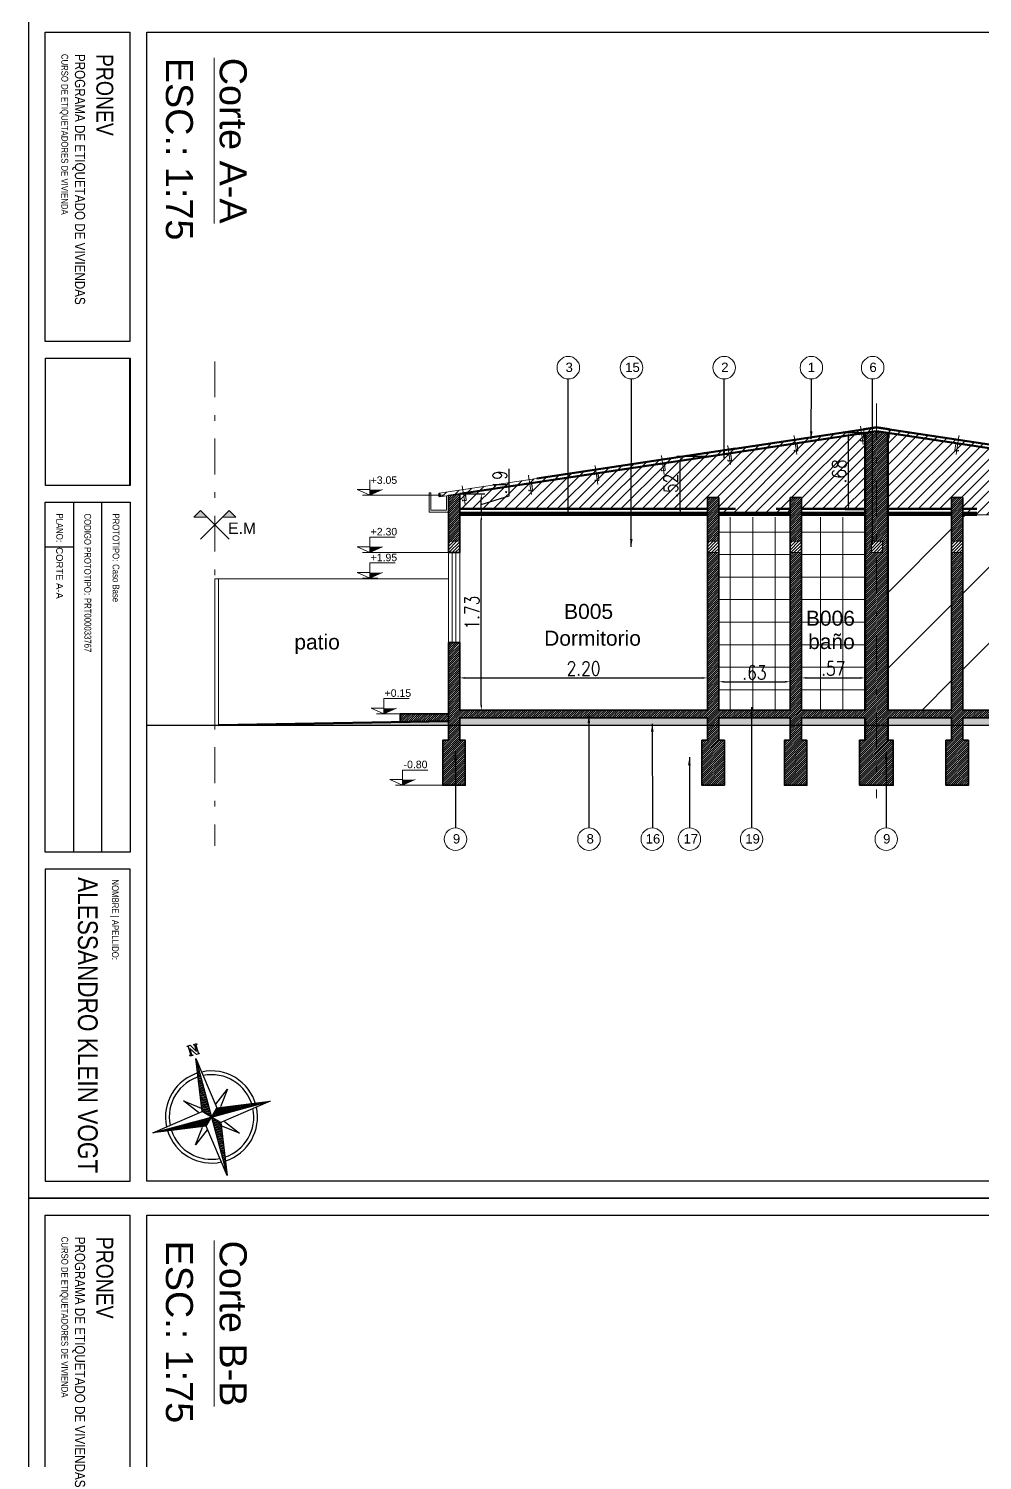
# Model space of a CAD drawing. Header units: millimetres. Extents: x 2761 to 3221, y 1635 to 1962.
# Drawn here: x 3132.33 to 3149.27, y 1671.99 to 1697.41 of the extents above; entities that cross this region are included whole.
import ezdxf

# ---------------------------------------------------------------- set-up
doc = ezdxf.new("R2010")
doc.units = ezdxf.units.MM
doc.linetypes.add('DASHDOT', pattern=[25.4, 12.7, -6.35, 0, -6.35])
doc.layers.get('Defpoints').update_dxf_attribs({"lineweight": 5})
for name, color, linetype, lineweight in [('Aberturas', 239, 'Continuous', 18), ('Cotas', 8, 'Continuous', 15), ('Detalles', 3, 'Continuous', 15), ('Ejes', 3, 'DASHDOT', 13), ('Muros', 6, 'Continuous', 50), ('Rayado', 7, 'Continuous', 15), ('Textos', 3, 'Continuous', 9), ('Vistas', 1, 'Continuous', 20)]:
    doc.layers.add(name, color=color, linetype=linetype, lineweight=lineweight)
doc.layers.add('No View', color=70, linetype='Continuous', plot=False)
doc.styles.add('ARIAL', font='arial.ttf')
doc.styles.add('cotas', font='romans.shx', dxfattribs={"width": 0.8})
doc.styles.get("Standard").update_dxf_attribs({"font": 'arial.ttf'})
doc.linetypes.add('ZIGZAG', pattern='A,0.00254,-5.08,[131,ltypeshp.shx,S=5.08,R=0,X=-5.08,Y=0],-10.16,[131,ltypeshp.shx,S=5.08,R=180,X=5.08,Y=0],-5.08', length=20.32254)
doc.dimstyles.new('Copy of STANDARD', dxfattribs={"dimtxt": 0.13, "dimasz": 0.14, "dimexe": 0.08, "dimexo": 0.02, "dimgap": 0.09, "dimtad": 0, "dimtih": 1, "dimtoh": 1, "dimzin": 0, "dimdsep": 46, "dimtxsty": 'ARIAL', "dimcen": 0.05, "dimadec": 0, "dimazin": 0, "dimtfac": 1, "dimtofl": 0, "dimtmove": 0, "dimatfit": 3, "dimfxl": 1, "dimtolj": 1, "dimtzin": 0, "dimarcsym": 0})
doc.dimstyles.new('Esc 1-50', dxfattribs={"dimtxt": 0.25, "dimasz": 0.09, "dimexe": 0.06, "dimexo": 0, "dimgap": 0.04, "dimtad": 1, "dimlfac": 0.5, "dimzin": 4, "dimdsep": 46, "dimtxsty": 'cotas', "dimcen": 2.5, "dimclrd": 7, "dimclre": 7, "dimclrt": 256, "dimaunit": 1, "dimadec": 0, "dimazin": 0, "dimtfac": 1, "dimtmove": 1, "dimatfit": 3, "dimfxl": 0.06, "dimarcsym": 0})
picture_1 = doc.add_image_def('image1.png', size_in_pixel=(356, 237))
pattern_1 = [(45, (2905.952603, 448.82721), (-0.0282835641, 0.0282835641), [])]

# ---------------------------------------------------------------- blocks, each defined once
blk = doc.blocks.new('Rotulo-PRONEV')
at = {"ltscale": 4}
for p, q in [((14.857, 1.299), (8.644, 1.299)), ((14.857, 0.801), (8.644, 0.801))]:
    blk.add_line(p, q, dxfattribs=at)
for points in [[(20.701, 2.099), (0.299, 2.099), (0.299, 29.398), (20.701, 29.398)], [(0.299, 1.797), (5.789, 1.797), (5.789, 0.294), (0.299, 0.294)], [(14.857, 0.296), (8.644, 0.296), (8.644, 1.8), (14.857, 1.8)], [(20.701, 1.8), (15.156, 1.8), (15.156, 0.296), (20.701, 0.296)]]:
    blk.add_lwpolyline(points, close=True, dxfattribs=at)
at = {"layer": 'No View'}
blk.add_line((9.444, 0.801), (9.444, 0.296), dxfattribs=at)
for points in [[(0, 0), (21, 0), (21, 29.7), (0, 29.7)], [(6.088, 1.793), (8.345, 1.793), (8.345, 0.298), (6.088, 0.298)]]:
    blk.add_lwpolyline(points, close=True, dxfattribs=at)
at = {"lineweight": 0, "line_spacing_factor": 0.999934}
for s, insert, char_height, attachment_point in [('{\\fArial Narrow|b0|i0|c0|p34;PROTOTIPO:}', (8.844, 1.55), 0.1202, 4), ('{\\fArial Narrow|b0|i0|c0|p34;Caso Base}', (9.744, 1.55), 0.1202, 4), ('{\\fArial Narrow|b0|i0|c0|p34;NOMBRE | APELLIDO:}', (15.342, 1.599), 0.1202, 1), ('{\\fArial Narrow|b0|i0|c0|p34;CODIGO PROTOTIPO}:', (8.844, 1.048), 0.1202, 4), ('{\\fArial Narrow|b0|i0|c0|p34;PRT000033767}', (10.344, 1.05), 0.1202, 4), ('{\\fArial Narrow|b0|i0|c0|p34;ALESSANDRO KLEIN VOGT}', (17.929, 1.048), 0.35, 5), ('{\\fArial Narrow|b0|i0|c0|p34;PLANO}:', (8.844, 0.55), 0.1202, 4)]:
    blk.add_mtext(s, dxfattribs=dict(at, insert=insert, char_height=char_height, attachment_point=attachment_point))
at = {"lineweight": 0, "insert": (0.685, 1.503), "char_height": 0.1803, "width": 5.63699, "attachment_point": 1, "line_spacing_factor": 0.999934}
blk.add_mtext('{\\fArial Narrow|b0|i0|c0|p34;\\H1.66667x;PRONEV\\P\\H0.6x;PROGRAMA DE ETIQUETADO DE VIVIENDAS \\P\\H0.66667x;CURSO DE ETIQUETADORES DE VIVIENDA}', dxfattribs=at)
image = blk.add_image(picture_1, insert=(6.088, 0.298), size_in_units=(2.257, 1.502))
image.dxf.flags = 7
blk = doc.blocks.new('*D261')
at = {"layer": 'Cotas', "color": 7, "lineweight": -2, "transparency": 16777216}
for p, q in [((3139.985, 1688.777), (3140.429, 1688.777)), ((3140.369, 1685.401), (3140.369, 1688.687)), ((3139.985, 1685.311), (3140.429, 1685.311))]:
    blk.add_line(p, q, dxfattribs=at)
at = {"layer": 'Cotas', "color": 7, "transparency": 16777216}
for points in [[(3140.354, 1688.687), (3140.384, 1688.687), (3140.369, 1688.777)], [(3140.354, 1685.401), (3140.384, 1685.401), (3140.369, 1685.311)]]:
    blk.add_solid(points, dxfattribs=at)
at = {"layer": 'Defpoints', "color": 0, "transparency": 16777216}
for p in [(3139.985, 1688.777), (3140.369, 1688.777), (3139.985, 1685.311)]:
    blk.add_point(p, dxfattribs=at)
at = {"layer": 'Cotas', "lineweight": 20, "transparency": 16777216, "insert": (3140.204, 1687.044), "char_height": 0.25, "attachment_point": 5, "rotation": 90, "style": 'cotas'}
blk.add_mtext('1.73', dxfattribs=at)
blk = doc.blocks.new('*D272')
at = {"layer": 'Cotas', "color": 7, "lineweight": -2, "transparency": 16777216}
for p, q in [((3147.185, 1690.233), (3146.829, 1690.233)), ((3146.889, 1688.958), (3146.889, 1690.143)), ((3147.185, 1688.868), (3146.829, 1688.868))]:
    blk.add_line(p, q, dxfattribs=at)
at = {"layer": 'Cotas', "color": 7, "transparency": 16777216}
for points in [[(3146.874, 1690.143), (3146.904, 1690.143), (3146.889, 1690.233)], [(3146.874, 1688.958), (3146.904, 1688.958), (3146.889, 1688.868)]]:
    blk.add_solid(points, dxfattribs=at)
at = {"layer": 'Defpoints', "color": 0, "transparency": 16777216}
for p in [(3146.889, 1690.233), (3147.185, 1690.233), (3147.185, 1688.868)]:
    blk.add_point(p, dxfattribs=at)
at = {"layer": 'Cotas', "lineweight": 20, "transparency": 16777216, "insert": (3146.724, 1689.55), "char_height": 0.25, "attachment_point": 5, "rotation": 90, "style": 'cotas'}
blk.add_mtext('.68', dxfattribs=at)
blk = doc.blocks.new('*D273')
at = {"layer": 'Cotas', "color": 7, "lineweight": -2, "transparency": 16777216}
for p, q in [((3140.864, 1689.114), (3140.864, 1689.594)), ((3139.985, 1689.153), (3140.429, 1689.153)), ((3140.369, 1688.965), (3140.864, 1689.114)), ((3140.369, 1688.867), (3140.369, 1689.063)), ((3139.985, 1688.777), (3140.429, 1688.777))]:
    blk.add_line(p, q, dxfattribs=at)
at = {"layer": 'Cotas', "color": 7, "transparency": 16777216}
for points in [[(3140.354, 1689.063), (3140.384, 1689.063), (3140.369, 1689.153)], [(3140.354, 1688.867), (3140.384, 1688.867), (3140.369, 1688.777)]]:
    blk.add_solid(points, dxfattribs=at)
at = {"layer": 'Defpoints', "color": 0, "transparency": 16777216}
for p in [(3139.985, 1689.153), (3140.369, 1689.153), (3139.985, 1688.777)]:
    blk.add_point(p, dxfattribs=at)
at = {"layer": 'Cotas', "lineweight": 20, "transparency": 16777216, "insert": (3140.699, 1689.354), "char_height": 0.25, "attachment_point": 5, "rotation": 90, "style": 'cotas'}
blk.add_mtext('.19', dxfattribs=at)
blk = doc.blocks.new('*D274')
at = {"layer": 'Cotas', "color": 7, "lineweight": -2, "transparency": 16777216}
for p, q in [((3144.385, 1689.813), (3143.841, 1689.813)), ((3143.901, 1688.867), (3143.901, 1689.723)), ((3144.385, 1688.777), (3143.841, 1688.777))]:
    blk.add_line(p, q, dxfattribs=at)
at = {"layer": 'Cotas', "color": 7, "transparency": 16777216}
for points in [[(3143.886, 1689.723), (3143.916, 1689.723), (3143.901, 1689.813)], [(3143.886, 1688.867), (3143.916, 1688.867), (3143.901, 1688.777)]]:
    blk.add_solid(points, dxfattribs=at)
at = {"layer": 'Defpoints', "color": 0, "transparency": 16777216}
for p in [(3143.901, 1689.813), (3144.385, 1689.813), (3144.385, 1688.777)]:
    blk.add_point(p, dxfattribs=at)
at = {"layer": 'Cotas', "lineweight": 20, "transparency": 16777216, "insert": (3143.736, 1689.295), "char_height": 0.25, "attachment_point": 5, "rotation": 90, "style": 'cotas'}
blk.add_mtext('.52', dxfattribs=at)
blk = doc.blocks.new('PCF C N10')
at = {"color": 0}
for p, q in [((-0.025, 0.008), (-0.025, 0.092)), ((-0.023, 0.008), (-0.023, 0.092)), ((0.017, 0.1), (-0.017, 0.1)), ((0.017, 0.098), (-0.017, 0.098)), ((0.017, 0.002), (-0.017, 0.002)), ((0.017, 0), (-0.017, 0)), ((0.023, 0.085), (0.023, 0.092)), ((0.023, 0.085), (0.025, 0.085)), ((0.023, 0.008), (0.023, 0.015)), ((0.023, 0.015), (0.025, 0.015)), ((0.025, 0.085), (0.025, 0.092)), ((0.025, 0.008), (0.025, 0.015))]:
    blk.add_line(p, q, dxfattribs=at)
for centre, radius, start, end in [((-0.017, 0.092), 0.008, 90, 180), ((-0.017, 0.008), 0.008, 180, 270), ((-0.017, 0.092), 0.006, 90, 180), ((-0.017, 0.008), 0.006, 180, 270), ((0.017, 0.092), 0.008, 360, 90), ((0.017, 0.092), 0.006, 360, 90), ((0.017, 0.008), 0.008, 270, 360), ((0.017, 0.008), 0.006, 270, 360)]:
    blk.add_arc(centre, radius, start, end, dxfattribs=at)
blk = doc.blocks.new('*D278')
at = {"layer": 'Cotas', "color": 7, "lineweight": -2, "transparency": 16777216}
for p, q in [((3139.985, 1686.058), (3139.985, 1685.824)), ((3140.075, 1685.884), (3144.295, 1685.884)), ((3144.385, 1686.058), (3144.385, 1685.824))]:
    blk.add_line(p, q, dxfattribs=at)
at = {"layer": 'Cotas', "color": 7, "transparency": 16777216}
for points in [[(3140.075, 1685.899), (3140.075, 1685.869), (3139.985, 1685.884)], [(3144.295, 1685.899), (3144.295, 1685.869), (3144.385, 1685.884)]]:
    blk.add_solid(points, dxfattribs=at)
at = {"layer": 'Defpoints', "color": 0, "transparency": 16777216}
for p in [(3139.985, 1686.058), (3144.385, 1686.058), (3144.385, 1685.884)]:
    blk.add_point(p, dxfattribs=at)
at = {"layer": 'Cotas', "lineweight": 20, "transparency": 16777216, "insert": (3142.185, 1686.049), "char_height": 0.25, "attachment_point": 5, "style": 'cotas'}
blk.add_mtext('2.20', dxfattribs=at)
blk = doc.blocks.new('*D279')
at = {"layer": 'Cotas', "color": 7, "lineweight": -2, "transparency": 16777216}
for p, q in [((3144.585, 1685.649), (3144.585, 1685.876)), ((3145.852, 1685.649), (3145.852, 1685.876)), ((3144.675, 1685.816), (3145.762, 1685.816))]:
    blk.add_line(p, q, dxfattribs=at)
at = {"layer": 'Cotas', "color": 7, "transparency": 16777216}
for points in [[(3144.675, 1685.831), (3144.675, 1685.801), (3144.585, 1685.816)], [(3145.762, 1685.831), (3145.762, 1685.801), (3145.852, 1685.816)]]:
    blk.add_solid(points, dxfattribs=at)
at = {"layer": 'Defpoints', "color": 0, "transparency": 16777216}
for p in [(3144.585, 1685.649), (3145.852, 1685.816), (3145.852, 1685.649)]:
    blk.add_point(p, dxfattribs=at)
at = {"layer": 'Cotas', "lineweight": 20, "transparency": 16777216, "insert": (3145.219, 1685.981), "char_height": 0.25, "attachment_point": 5, "style": 'cotas'}
blk.add_mtext('.63', dxfattribs=at)
blk = doc.blocks.new('*D280')
at = {"layer": 'Cotas', "color": 7, "lineweight": -2, "transparency": 16777216}
for p, q in [((3146.052, 1685.758), (3146.052, 1685.944)), ((3146.142, 1685.884), (3147.095, 1685.884)), ((3147.185, 1685.758), (3147.185, 1685.944))]:
    blk.add_line(p, q, dxfattribs=at)
at = {"layer": 'Cotas', "color": 7, "transparency": 16777216}
for points in [[(3146.142, 1685.899), (3146.142, 1685.869), (3146.052, 1685.884)], [(3147.095, 1685.899), (3147.095, 1685.869), (3147.185, 1685.884)]]:
    blk.add_solid(points, dxfattribs=at)
at = {"layer": 'Defpoints', "color": 0, "transparency": 16777216}
for p in [(3147.185, 1685.884), (3146.052, 1685.758), (3147.185, 1685.758)]:
    blk.add_point(p, dxfattribs=at)
at = {"layer": 'Cotas', "lineweight": 20, "transparency": 16777216, "insert": (3146.619, 1686.049), "char_height": 0.25, "attachment_point": 5, "style": 'cotas'}
blk.add_mtext('.57', dxfattribs=at)
blk = doc.blocks.new('CotaNivel')
at = {"layer": 'Cotas'}
blk.add_hatch(color=7, dxfattribs=at).paths.add_polyline_path([(0, 0.102), (0, 0), (0.224, 0.102)])
at = {"layer": 'Cotas', "color": 7}
for p, q in [((0, 0.272), (0, 0)), ((0, 0.272), (0.452, 0.272)), ((0, 0), (-0.224, 0.102)), ((-0.224, 0.102), (0, 0.102)), ((0, 0), (0.224, 0.102))]:
    blk.add_line(p, q, dxfattribs=at)
at = {"layer": 'Cotas', "lineweight": 20}
blk.add_text('-0.80', height=0.1333, dxfattribs=at).set_placement((0.02, 0.304))
blk = doc.blocks.new('*X5')
at = {"color": 0, "linetype": 'ByBlock'}
for p, q in [((-217.53, 160.5), (-217.53, 160.5)), ((-217.52, 160.498), (-217.52, 160.5)), ((-217.51, 160.497), (-217.51, 160.5)), ((-217.5, 160.496), (-217.5, 160.5)), ((-217.49, 160.494), (-217.49, 160.5)), ((-217.48, 160.493), (-217.48, 160.5)), ((-217.47, 160.491), (-217.47, 160.5)), ((-217.46, 160.49), (-217.46, 160.5)), ((-217.45, 160.488), (-217.45, 160.5)), ((-217.44, 160.487), (-217.44, 160.5)), ((-217.43, 160.486), (-217.43, 160.5)), ((-217.42, 160.484), (-217.42, 160.5)), ((-217.41, 160.483), (-217.41, 160.5)), ((-217.4, 160.481), (-217.4, 160.5)), ((-217.39, 160.48), (-217.39, 160.5)), ((-217.38, 160.478), (-217.38, 160.5)), ((-217.37, 160.477), (-217.37, 160.5)), ((-217.36, 160.476), (-217.36, 160.5)), ((-217.35, 160.474), (-217.35, 160.5)), ((-217.34, 160.473), (-217.34, 160.5)), ((-217.33, 160.471), (-217.33, 160.5)), ((-217.32, 160.47), (-217.32, 160.5)), ((-217.31, 160.468), (-217.31, 160.5)), ((-217.3, 160.467), (-217.3, 160.5)), ((-217.29, 160.466), (-217.29, 160.5)), ((-217.28, 160.464), (-217.28, 160.5)), ((-217.27, 160.463), (-217.27, 160.5)), ((-217.26, 160.461), (-217.26, 160.5)), ((-217.25, 160.46), (-217.25, 160.5)), ((-217.24, 160.458), (-217.24, 160.5)), ((-217.23, 160.457), (-217.23, 160.5)), ((-217.22, 160.456), (-217.22, 160.5)), ((-217.21, 160.454), (-217.21, 160.5)), ((-217.2, 160.453), (-217.2, 160.5)), ((-217.19, 160.451), (-217.19, 160.5)), ((-217.18, 160.45), (-217.18, 160.5)), ((-217.17, 160.448), (-217.17, 160.5)), ((-217.16, 160.447), (-217.16, 160.5)), ((-217.15, 160.446), (-217.15, 160.5)), ((-217.14, 160.444), (-217.14, 160.5)), ((-217.13, 160.443), (-217.13, 160.5)), ((-217.12, 160.441), (-217.12, 160.5)), ((-217.11, 160.44), (-217.11, 160.5)), ((-217.1, 160.438), (-217.1, 160.5)), ((-217.09, 160.441), (-217.09, 160.5)), ((-217.08, 160.451), (-217.08, 160.5)), ((-217.07, 160.461), (-217.07, 160.5)), ((-217.06, 160.471), (-217.06, 160.5)), ((-217.05, 160.481), (-217.05, 160.5)), ((-217.04, 160.491), (-217.04, 160.5))]:
    blk.add_line(p, q, dxfattribs=at)
blk = doc.blocks.new('Sbpln014')
at = {"color": 0, "linetype": 'ByBlock'}
for p, q in [((-0.156, 0.156), (0, 1.25)), ((0, 1.25), (0.156, 0.156)), ((0, 1.25), (0, 0)), ((-0.234, 0.156), (-0.469, 0.469)), ((-0.469, 0.469), (-0.156, 0.234)), ((0.156, 0.234), (0.469, 0.469)), ((0.469, 0.469), (0.234, 0.156)), ((-1.25, 0), (-0.156, 0.156)), ((-0.156, -0.156), (-1.25, 0)), ((0, 0), (-1.25, 0)), ((-0.156, 0.156), (0, 0)), ((-0.156, -0.156), (0, 0)), ((0, 0), (0.156, 0.156)), ((0, 0), (0.156, -0.156)), ((0, 0), (0, -1.25)), ((1.25, 0), (0, 0)), ((0.156, 0.156), (1.25, 0)), ((-0.469, -0.469), (-0.234, -0.156)), ((-0.156, -0.234), (-0.469, -0.469)), ((0, -1.25), (-0.156, -0.156)), ((0.156, -0.156), (0, -1.25)), ((1.25, 0), (0.156, -0.156)), ((0.469, -0.469), (0.156, -0.234)), ((0.234, -0.156), (0.469, -0.469))]:
    blk.add_line(p, q, dxfattribs=at)
blk.add_lwpolyline([(1.348, 0.064), (1.348, 0.044), (1.328, 0.044), (1.328, 0.103), (1.348, 0.103), (1.348, 0.083), (1.523, 0.083), (1.523, 0.103), (1.543, 0.103), (1.543, 0.044), (1.387, -0.053), (1.523, -0.053), (1.523, -0.034), (1.543, -0.034), (1.543, -0.092), (1.523, -0.092), (1.523, -0.073), (1.348, -0.073), (1.348, -0.092), (1.328, -0.092), (1.328, -0.034), (1.484, 0.064), (1.348, 0.064)], dxfattribs=at)
for radius, start, end in [(0.95, 92.5891, 177.4109), (0.95, 0, 87.4109), (0.873, 93.5464, 176.4536), (0.873, 0, 86.4536), (0.95, 182.5891, 267.4109), (0.873, 183.5464, 266.4536), (0.95, 270, 357.4109), (0.873, 270, 356.4536)]:
    blk.add_arc((0, 0), radius, start, end, dxfattribs=at)
for p, xscale, yscale, zscale, rotation in [((-401.25, -542.578), 2.499999999999996, 2.499999999999996, 2.499999999999996, 270), ((-542.578, 401.25), 2.5, 2.5, 2.5, 180), ((401.25, 542.578), 2.5, 2.5, 2.5, 90)]:
    blk.add_blockref('*X5', p, dxfattribs=dict(at, xscale=xscale, yscale=yscale, zscale=zscale, rotation=rotation))
at = {"color": 0, "linetype": 'ByBlock', "xscale": 2.5, "yscale": 2.5, "zscale": 2.5}
blk.add_blockref('*X5', (542.578, -401.25), dxfattribs=at)

msp = doc.modelspace()

# ---------------------------------------------------------------- hatches: boundary and pattern name
at = {"layer": 'Cotas'}
for points in [[(3138.389, 1689.229), (3138.389, 1689.127), (3138.612, 1689.229)], [(3138.389, 1688.212), (3138.389, 1688.111), (3138.612, 1688.212)], [(3138.389, 1687.754), (3138.389, 1687.653), (3138.612, 1687.754)], [(3138.637, 1685.346), (3138.637, 1685.244), (3138.861, 1685.346)]]:
    msp.add_hatch(color=7, dxfattribs=at).paths.add_polyline_path(points)
at = {"layer": 'Detalles', "lineweight": 20}
h = msp.add_hatch(dxfattribs=at)
h.set_pattern_fill('_USER', color=256, scale=0.039999, angle=45, pattern_type=0)
h.set_pattern_definition([(45, (2908.8192, 448.82721), (-0.0282835641, 0.0282835641), [])])
h.paths.add_polyline_path([(3139.785, 1688.311), (3139.785, 1688.111), (3139.985, 1688.111), (3139.985, 1688.311)])
h = msp.add_hatch(dxfattribs=at)
h.set_pattern_fill('_USER', color=256, scale=0.039999, angle=45, pattern_type=0)
h.set_pattern_definition([(45, (2904.485973, 448.82721), (-0.0282835641, 0.0282835641), [])])
h.paths.add_polyline_path([(3144.385, 1688.311), (3144.385, 1688.111), (3144.585, 1688.111), (3144.585, 1688.311)])
h = msp.add_hatch(dxfattribs=at)
h.set_pattern_fill('_USER', color=256, scale=0.039999, angle=45, pattern_type=0)
h.set_pattern_definition(pattern_1)
h.paths.add_polyline_path([(3145.852, 1688.311), (3145.852, 1688.111), (3146.052, 1688.111), (3146.052, 1688.311)])
h = msp.add_hatch(dxfattribs=at)
h.set_pattern_fill('_USER', color=256, scale=0.039999, angle=45, pattern_type=0)
h.set_pattern_definition([(45, (2967.193743, 479.010694), (-0.0282835641, 0.0282835641), [])])
h.paths.add_polyline_path([(3147.296, 1688.311), (3147.296, 1688.111), (3147.496, 1688.111), (3147.496, 1688.311)])
h = msp.add_hatch(dxfattribs=at)
h.set_pattern_fill('_USER', color=256, scale=0.039999, angle=45, pattern_type=0)
h.set_pattern_definition(pattern_1)
h.paths.add_polyline_path([(3148.719, 1688.311), (3148.719, 1688.111), (3148.919, 1688.111), (3148.919, 1688.311)])
at = {"layer": 'Rayado', "lineweight": 20}
h = msp.add_hatch(dxfattribs=at)
h.set_pattern_fill('_USER', color=256, scale=0.026666, angle=45, pattern_type=0)
h.set_pattern_definition([(45, (0, 0), (-0.01885570943, 0.01885570943), [])])
h.paths.add_polyline_path([(3144.585, 1689.087), (3144.385, 1689.087), (3144.385, 1688.311), (3144.585, 1688.311)], flags=17)
h.paths.add_polyline_path([(3140.085, 1684.777), (3139.985, 1684.777), (3139.985, 1685.044), (3139.785, 1685.044), (3139.785, 1684.777), (3139.685, 1684.777), (3139.685, 1683.977), (3140.085, 1683.977)])
h.paths.add_polyline_path([(3139.785, 1685.244), (3138.927, 1685.244), (3138.927, 1685.102), (3139.785, 1685.117)])
h.paths.add_polyline_path([(3139.985, 1686.511), (3139.785, 1686.511), (3139.785, 1685.044), (3139.985, 1685.044), (3139.985, 1685.177), (3144.385, 1685.177), (3144.385, 1685.044), (3144.585, 1685.044), (3144.585, 1685.177), (3145.852, 1685.177), (3145.852, 1685.044), (3146.052, 1685.044), (3146.052, 1685.177), (3147.185, 1685.177), (3147.185, 1685.044), (3147.385, 1685.044), (3147.385, 1688.111), (3147.296, 1688.111), (3147.296, 1688.311), (3147.385, 1688.311), (3147.385, 1690.263), (3147.185, 1690.233), (3147.185, 1685.311), (3146.052, 1685.311), (3146.052, 1688.111), (3145.852, 1688.111), (3145.852, 1685.311), (3144.585, 1685.311), (3144.585, 1688.111), (3144.385, 1688.111), (3144.385, 1685.311), (3139.985, 1685.311)])
h.paths.add_polyline_path([(3139.985, 1689.153), (3139.785, 1689.123), (3139.785, 1688.311), (3139.985, 1688.311)], flags=17)
h.paths.add_polyline_path([(3146.052, 1689.087), (3145.852, 1689.087), (3145.852, 1688.311), (3146.052, 1688.311)], flags=17)
h.paths.add_polyline_path([(3147.585, 1690.233), (3147.385, 1690.263), (3147.385, 1688.311), (3147.496, 1688.311), (3147.496, 1688.111), (3147.385, 1688.111), (3147.385, 1685.044), (3147.585, 1685.044), (3147.585, 1685.177), (3148.719, 1685.177), (3148.719, 1685.044), (3148.919, 1685.044), (3148.919, 1685.177), (3150.185, 1685.177), (3150.185, 1685.044), (3150.385, 1685.044), (3150.385, 1685.177), (3154.785, 1685.177), (3154.785, 1685.044), (3154.985, 1685.044), (3154.985, 1685.137), (3155.843, 1685.137), (3155.843, 1685.271), (3154.985, 1685.271), (3154.985, 1686.511), (3154.785, 1686.511), (3154.785, 1685.311), (3150.385, 1685.311), (3150.385, 1688.111), (3150.185, 1688.111), (3150.185, 1685.311), (3148.919, 1685.311), (3148.919, 1688.111), (3148.719, 1688.111), (3148.719, 1685.311), (3147.585, 1685.311)])
h.paths.add_polyline_path([(3148.919, 1689.087), (3148.719, 1689.087), (3148.719, 1688.311), (3148.919, 1688.311)], flags=17)
h.paths.add_polyline_path([(3154.985, 1689.123), (3154.785, 1689.153), (3154.785, 1688.311), (3154.985, 1688.311)], flags=17)
h.paths.add_polyline_path([(3150.385, 1689.087), (3150.185, 1689.087), (3150.185, 1688.311), (3150.385, 1688.311)])
h = msp.add_hatch(dxfattribs=at)
h.set_pattern_fill('_USER', color=256, scale=0.13333, angle=45, pattern_type=0)
h.set_pattern_definition([(45, (0, 0), (-0.094278547, 0.094278547), [])])
h.paths.add_polyline_path([(3151.195, 1689.759), (3147.609, 1690.297), (3147.609, 1690.143), (3147.585, 1690.157), (3147.585, 1688.884), (3148.719, 1688.884), (3148.719, 1689.087), (3148.919, 1689.087), (3148.919, 1688.777), (3149.169, 1688.777), (3149.888, 1688.777), (3150.185, 1688.777), (3150.185, 1689.087), (3150.385, 1689.087), (3150.385, 1688.884), (3154.785, 1688.884), (3154.785, 1689.153), (3154.985, 1689.123), (3155.14, 1689.1), (3155.15, 1689.166), (3153.416, 1689.426), (3151.195, 1689.759), (3151.185, 1689.691), (3151.2, 1689.688, -0.645751), (3151.217, 1689.678), (3151.215, 1689.669), (3151.213, 1689.669), (3151.214, 1689.678, 0.414214), (3151.207, 1689.687), (3151.185, 1689.691)])
h.paths.add_polyline_path([(3148.832, 1689.911, 0.414214), (3148.844, 1689.92), (3148.845, 1689.93), (3148.843, 1689.93), (3148.841, 1689.921, -0.414214), (3148.832, 1689.914)], flags=16)
h.paths.add_polyline_path([(3148.797, 1690.041, -0.414214), (3148.806, 1690.047), (3148.851, 1690.041), (3148.852, 1690.043), (3148.806, 1690.047, 0.414214), (3148.797, 1690.041), (3148.778, 1689.93)], flags=16)
h.paths.add_polyline_path([(3148.859, 1690.022), (3148.861, 1690.031), (3148.857, 1690.022)], flags=16)
h.paths.add_polyline_path([(3150.01, 1689.735, 0.414214), (3150.022, 1689.744), (3150.023, 1689.753), (3150.021, 1689.753), (3150.019, 1689.744, -0.414214), (3150.01, 1689.737)], flags=16)
h.paths.add_polyline_path([(3149.956, 1689.754), (3149.975, 1689.864, -0.414214), (3149.984, 1689.871), (3150.029, 1689.864), (3150.03, 1689.867), (3149.984, 1689.871, 0.414214), (3149.975, 1689.864)], flags=16)
h.paths.add_polyline_path([(3150.037, 1689.845), (3150.039, 1689.854), (3150.035, 1689.846)], flags=16)
h.paths.add_polyline_path([(3151.201, 1689.576), (3151.199, 1689.577), (3151.197, 1689.567, -0.414214), (3151.188, 1689.561), (3151.188, 1689.558, 0.414214), (3151.2, 1689.567)], flags=16)
h.paths.add_polyline_path([(3152.366, 1689.381, 0.414214), (3152.378, 1689.39), (3152.379, 1689.4), (3152.377, 1689.4), (3152.375, 1689.391, -0.414214), (3152.366, 1689.384)], flags=16)
h.paths.add_polyline_path([(3152.312, 1689.4), (3152.331, 1689.511, -0.414214), (3152.34, 1689.517), (3152.385, 1689.511), (3152.386, 1689.513), (3152.34, 1689.517, 0.414214), (3152.331, 1689.511)], flags=16)
h.paths.add_polyline_path([(3152.393, 1689.492), (3152.395, 1689.501), (3152.39, 1689.492)], flags=16)
h.paths.add_polyline_path([(3153.544, 1689.205, 0.414214), (3153.556, 1689.214), (3153.557, 1689.223), (3153.555, 1689.223), (3153.553, 1689.214, -0.414214), (3153.544, 1689.207)], flags=16)
h.paths.add_polyline_path([(3153.49, 1689.223), (3153.509, 1689.334, -0.414214), (3153.518, 1689.341), (3153.563, 1689.334), (3153.564, 1689.336), (3153.518, 1689.341, 0.414214), (3153.509, 1689.334)], flags=16)
h.paths.add_polyline_path([(3153.571, 1689.315), (3153.573, 1689.324), (3153.568, 1689.316)], flags=16)
h.paths.add_polyline_path([(3147.185, 1690.233), (3147.385, 1690.263), (3147.385, 1690.331), (3147.109, 1690.289), (3147.139, 1690.094), (3147.123, 1690.092, -0.645751), (3147.105, 1690.097), (3147.103, 1690.106), (3147.106, 1690.107), (3147.107, 1690.097, 0.414214), (3147.116, 1690.091), (3147.139, 1690.094), (3147.119, 1690.223), (3147.097, 1690.22, 0.645751), (3147.092, 1690.201), (3147.091, 1690.208), (3147.089, 1690.199), (3147.092, 1690.199), (3147.092, 1690.201, -0.645751), (3147.097, 1690.22), (3147.119, 1690.223), (3147.109, 1690.289), (3144.753, 1689.936), (3144.783, 1689.741), (3144.767, 1689.738, -0.645751), (3144.749, 1689.744), (3144.747, 1689.753), (3144.75, 1689.753), (3144.751, 1689.744, 0.414214), (3144.76, 1689.737), (3144.783, 1689.741), (3144.763, 1689.87), (3144.741, 1689.867, 0.645751), (3144.736, 1689.848), (3144.735, 1689.855), (3144.733, 1689.845), (3144.736, 1689.846), (3144.736, 1689.848, -0.645751), (3144.741, 1689.867), (3144.763, 1689.87), (3144.753, 1689.936), (3141.354, 1689.426), (3139.621, 1689.166), (3139.631, 1689.1), (3139.785, 1689.123), (3139.985, 1689.153), (3139.985, 1688.884), (3144.385, 1688.884), (3144.385, 1689.087), (3144.585, 1689.087), (3144.585, 1688.817), (3145.852, 1688.817), (3145.852, 1689.087), (3146.052, 1689.087), (3146.052, 1688.884), (3147.185, 1688.884)])
h.paths.add_polyline_path([(3144.805, 1689.744), (3144.761, 1689.735), (3144.806, 1689.741, 0.414214), (3144.814, 1689.754), (3144.798, 1689.864), (3144.795, 1689.864), (3144.812, 1689.753, -0.414214)], flags=16)
h.paths.add_polyline_path([(3145.913, 1690.032), (3145.911, 1690.022), (3145.914, 1690.022)], flags=16)
h.paths.add_polyline_path([(3145.973, 1690.041), (3145.99, 1689.93, -0.414214), (3145.983, 1689.921), (3145.938, 1689.914), (3145.939, 1689.911), (3145.984, 1689.918, 0.414214), (3145.992, 1689.93), (3145.976, 1690.041)], flags=16)
h.paths.add_polyline_path([(3143.583, 1689.558), (3143.628, 1689.565, 0.414214), (3143.636, 1689.577), (3143.62, 1689.688), (3143.617, 1689.687), (3143.634, 1689.576, -0.414214), (3143.627, 1689.567), (3143.582, 1689.561)], flags=16)
h.paths.add_polyline_path([(3143.557, 1689.678), (3143.555, 1689.669), (3143.558, 1689.669)], flags=16)
h.paths.add_polyline_path([(3147.117, 1690.088), (3147.162, 1690.095, 0.414214), (3147.17, 1690.107), (3147.154, 1690.218), (3147.151, 1690.217), (3147.168, 1690.107, -0.414214), (3147.161, 1690.097)], flags=16)
h.paths.add_polyline_path([(3142.405, 1689.381), (3142.45, 1689.388, 0.414214), (3142.458, 1689.4), (3142.442, 1689.511), (3142.439, 1689.511), (3142.456, 1689.4, -0.414214), (3142.449, 1689.391), (3142.404, 1689.384)], flags=16)
h.paths.add_polyline_path([(3142.379, 1689.501), (3142.377, 1689.492), (3142.38, 1689.492)], flags=16)
h.paths.add_polyline_path([(3141.227, 1689.205), (3141.272, 1689.211, 0.414214), (3141.281, 1689.223), (3141.264, 1689.334), (3141.261, 1689.334), (3141.278, 1689.223, -0.414214), (3141.271, 1689.214), (3141.226, 1689.207)], flags=16)
h.paths.add_polyline_path([(3141.201, 1689.325), (3141.199, 1689.315), (3141.202, 1689.316)], flags=16)
h.paths.add_polyline_path([(3140.049, 1689.028), (3140.094, 1689.035, 0.414214), (3140.103, 1689.047), (3140.086, 1689.158), (3140.083, 1689.157), (3140.1, 1689.046, -0.414214), (3140.093, 1689.037), (3140.048, 1689.031)], flags=16)
h.paths.add_polyline_path([(3140.023, 1689.148), (3140.021, 1689.138), (3140.024, 1689.139)], flags=16)
h.paths.add_polyline_path([(3147.902, 1689.319), (3147.902, 1689.69), (3148.102, 1689.69), (3148.102, 1689.319)], flags=24)
h.paths.add_polyline_path([(3146.911, 1689.283), (3146.911, 1689.818), (3146.536, 1689.818), (3146.536, 1689.283)], flags=24)
h.paths.add_polyline_path([(3140.886, 1689.091), (3140.886, 1689.616), (3140.511, 1689.616), (3140.511, 1689.091)], flags=24)
h.paths.add_polyline_path([(3143.923, 1689.028), (3143.923, 1689.563), (3143.548, 1689.563), (3143.548, 1689.028)], flags=24)
h.paths.add_polyline_path([(3154.179, 1689.016), (3154.179, 1689.541), (3153.804, 1689.541), (3153.804, 1689.016)], flags=24)
h.paths.add_polyline_path([(3150.892, 1689.028), (3150.892, 1689.563), (3150.517, 1689.563), (3150.517, 1689.028)], flags=24)
h.paths.add_polyline_path([(3149.716, 1689.043), (3149.716, 1689.578), (3149.341, 1689.578), (3149.341, 1689.043)], flags=24)
h = msp.add_hatch(dxfattribs=at)
h.set_pattern_fill('_USER', color=256, scale=0.39999, double=1, pattern_type=0)
h.set_pattern_definition([(0, (2967.19374, 465.70436), (0, 0.39999), []), (90, (2967.19374, 465.70436), (-0.39999, 2e-17), [])])
h.paths.add_polyline_path([(3145.852, 1688.737), (3145.602, 1688.737), (3144.882, 1688.737), (3144.585, 1688.737), (3144.585, 1685.311), (3145.852, 1685.311)])
h.paths.add_polyline_path([(3147.185, 1688.737), (3146.052, 1688.737), (3146.052, 1685.311), (3147.185, 1685.311)])
h.paths.add_polyline_path([(3146.091, 1686.309), (3147.069, 1686.309), (3147.069, 1686.797), (3146.091, 1686.797)], flags=24)
at = {"layer": 'Rayado'}
h = msp.add_hatch(dxfattribs=at)
h.set_pattern_fill('ANSI31', color=256, scale=0.3)
h.paths.add_polyline_path([(3150.185, 1688.777), (3149.888, 1688.777), (3149.169, 1688.777), (3148.919, 1688.777), (3148.919, 1685.311), (3150.185, 1685.311)])
h.paths.add_polyline_path([(3154.785, 1688.111), (3154.785, 1688.777), (3150.385, 1688.777), (3150.385, 1685.311), (3154.785, 1685.311), (3154.785, 1686.511)])
h.paths.add_polyline_path([(3148.719, 1688.777), (3147.585, 1688.777), (3147.585, 1685.311), (3148.719, 1685.311)])
at = {"layer": 'Rayado', "lineweight": 20}
h = msp.add_hatch(dxfattribs=at)
h.set_pattern_fill('AR-HBONE', color=256, scale=0.001333)
h.set_pattern_definition([(45, (2967.19374, 465.70436), (2e-17, 0.191574008), [0.40638984, -0.13546328]), (135, (2967.28953, 465.80015), (2e-17, 0.191574008), [0.40638984, -0.13546328])])
h.paths.add_polyline_path([(3144.385, 1685.177), (3139.985, 1685.177), (3139.985, 1685.044), (3144.385, 1685.044)])
h.paths.add_polyline_path([(3145.852, 1685.177), (3144.585, 1685.177), (3144.585, 1685.044), (3145.852, 1685.044)])
h.paths.add_polyline_path([(3147.185, 1685.177), (3146.052, 1685.177), (3146.052, 1685.044), (3147.185, 1685.044)])
h.paths.add_polyline_path([(3148.719, 1685.177), (3147.585, 1685.177), (3147.585, 1685.044), (3148.719, 1685.044)])
h.paths.add_polyline_path([(3139.785, 1685.117), (3135.704, 1685.044), (3139.785, 1685.044)])
h.paths.add_polyline_path([(3150.185, 1685.177), (3148.919, 1685.177), (3148.919, 1685.044), (3150.185, 1685.044)])
h.paths.add_polyline_path([(3154.785, 1685.177), (3150.385, 1685.177), (3150.385, 1685.044), (3154.785, 1685.044)])
h.paths.add_polyline_path([(3155.843, 1685.141), (3155.843, 1685.137), (3154.985, 1685.137), (3154.985, 1685.044), (3158.451, 1685.044), (3158.451, 1685.071)])
h = msp.add_hatch(dxfattribs=at)
h.set_pattern_fill('_USER', color=256, scale=0.026666, angle=45, pattern_type=0)
h.set_pattern_definition([(45, (2967.193743, 465.70436), (-0.0188557094, 0.0188557094), [])])
h.paths.add_polyline_path([(3154.985, 1685.044), (3154.785, 1685.044), (3154.785, 1684.777), (3154.985, 1684.777)])
h.paths.add_polyline_path([(3155.085, 1684.777), (3154.685, 1684.777), (3154.685, 1683.937), (3155.085, 1683.937)])
h.paths.add_polyline_path([(3150.485, 1684.777), (3150.385, 1684.777), (3150.385, 1685.044), (3150.185, 1685.044), (3150.185, 1684.777), (3150.085, 1684.777), (3150.085, 1683.977), (3150.485, 1683.977)])
h.paths.add_polyline_path([(3149.019, 1684.777), (3148.919, 1684.777), (3148.919, 1685.044), (3148.719, 1685.044), (3148.719, 1684.777), (3148.619, 1684.777), (3148.619, 1683.977), (3149.019, 1683.977)])
h.paths.add_polyline_path([(3147.385, 1685.044), (3147.185, 1685.044), (3147.185, 1684.777), (3147.085, 1684.777), (3147.085, 1683.977), (3147.385, 1683.977)])
h.paths.add_polyline_path([(3147.685, 1684.777), (3147.585, 1684.777), (3147.585, 1685.044), (3147.385, 1685.044), (3147.385, 1683.977), (3147.685, 1683.977)])
h.paths.add_polyline_path([(3146.152, 1684.777), (3146.052, 1684.777), (3146.052, 1685.044), (3145.852, 1685.044), (3145.852, 1684.777), (3145.752, 1684.777), (3145.752, 1683.977), (3146.152, 1683.977)])
h.paths.add_polyline_path([(3144.685, 1684.777), (3144.585, 1684.777), (3144.585, 1685.044), (3144.385, 1685.044), (3144.385, 1684.777), (3144.285, 1684.777), (3144.285, 1683.977), (3144.685, 1683.977)])
at = {"layer": 'Textos'}
h = msp.add_hatch(color=256, dxfattribs=at)
h.paths.add_polyline_path([(3135.382, 1688.858), (3135.262, 1688.735), (3135.504, 1688.735)])
h.paths.add_polyline_path([(3135.893, 1688.858), (3135.771, 1688.735), (3136.012, 1688.735)])

# ---------------------------------------------------------------- linework, layer by layer
at = {"lineweight": 20}
for p, q in [((3144.882, 1688.777), (3145.602, 1688.777)), ((3149.888, 1688.777), (3149.169, 1688.777))]:
    msp.add_line(p, q, dxfattribs=at)
at = {"layer": 'Aberturas'}
for p, q in [((3139.785, 1688.111), (3139.785, 1686.511)), ((3139.852, 1688.111), (3139.852, 1686.511)), ((3139.919, 1688.111), (3139.919, 1686.511)), ((3139.985, 1688.111), (3139.985, 1686.511))]:
    msp.add_line(p, q, dxfattribs=at)
at = {"layer": 'Cotas', "color": 7, "lineweight": 50}
for p, q in [((3147.185, 1690.233), (3147.185, 1685.311)), ((3147.585, 1690.233), (3147.585, 1685.311)), ((3147.185, 1685.177), (3147.185, 1684.777)), ((3147.585, 1685.177), (3147.585, 1684.777))]:
    msp.add_line(p, q, dxfattribs=at)
at = {"layer": 'Cotas', "color": 7}
for p, q in [((3138.389, 1689.399), (3138.389, 1689.127)), ((3138.389, 1689.127), (3138.165, 1689.229)), ((3138.165, 1689.229), (3138.389, 1689.229)), ((3138.389, 1689.127), (3138.612, 1689.229)), ((3138.533, 1689.127), (3138.262, 1689.127)), ((3138.389, 1689.127), (3139.691, 1689.127)), ((3138.389, 1688.383), (3138.389, 1688.111)), ((3138.389, 1688.383), (3138.841, 1688.383)), ((3138.389, 1688.111), (3138.165, 1688.212)), ((3138.165, 1688.212), (3138.389, 1688.212)), ((3138.389, 1688.111), (3138.612, 1688.212)), ((3139.785, 1688.111), (3138.262, 1688.111)), ((3138.389, 1687.925), (3138.389, 1687.653)), ((3138.389, 1687.925), (3138.841, 1687.925)), ((3138.389, 1687.653), (3138.165, 1687.754)), ((3138.165, 1687.754), (3138.389, 1687.754)), ((3138.533, 1687.653), (3138.262, 1687.653)), ((3138.389, 1687.653), (3138.612, 1687.754)), ((3138.637, 1685.244), (3138.413, 1685.346)), ((3138.413, 1685.346), (3138.637, 1685.346)), ((3138.637, 1685.516), (3138.637, 1685.244)), ((3138.637, 1685.516), (3139.089, 1685.516)), ((3138.637, 1685.244), (3138.861, 1685.346)), ((3138.927, 1685.244), (3138.51, 1685.244)), ((3139.685, 1683.977), (3138.843, 1683.977))]:
    msp.add_line(p, q, dxfattribs=at)
at = {"layer": 'Cotas', "color": 7, "lineweight": 20}
for centre in [(3141.914, 1691.392), (3143.035, 1691.392), (3144.683, 1691.392), (3146.23, 1691.392), (3147.318, 1691.392), (3139.911, 1683.02), (3142.281, 1683.02), (3143.406, 1683.021), (3144.064, 1683.02), (3145.169, 1683.02), (3147.56, 1683.022)]:
    msp.add_circle(centre, 0.2, dxfattribs=at)
at = {"layer": 'Detalles', "lineweight": 20}
for p, q in [((3145.971, 1689.849), (3145.922, 1690.178)), ((3147.149, 1690.026), (3147.1, 1690.355)), ((3148.799, 1689.849), (3148.849, 1690.178)), ((3144.793, 1689.672), (3144.744, 1690.002)), ((3143.615, 1689.495), (3143.566, 1689.825)), ((3141.259, 1689.142), (3141.21, 1689.472)), ((3142.437, 1689.319), (3142.388, 1689.648)), ((3140.081, 1688.965), (3140.032, 1689.295))]:
    msp.add_line(p, q, dxfattribs=at)
at = {"layer": 'Detalles', "lineweight": 50}
msp.add_line((3139.785, 1685.117), (3135.704, 1685.044), dxfattribs=at)
at = {"layer": 'Detalles', "lineweight": 20}
for points in [[(3147.385, 1690.331), (3147.385, 1690.35), (3147.162, 1690.311), (3147.162, 1690.143), (3147.185, 1690.157)], [(3147.385, 1690.331), (3147.385, 1690.35), (3147.609, 1690.313), (3147.609, 1690.143), (3147.585, 1690.157)], [(3139.75, 1689.118), (3139.75, 1688.863), (3139.475, 1688.863), (3139.475, 1689.168), (3139.443, 1689.168), (3139.443, 1688.824), (3139.785, 1688.824)]]:
    msp.add_lwpolyline(points, dxfattribs=at)
for points in [[(3139.985, 1688.111), (3139.785, 1688.111), (3139.785, 1688.311), (3139.985, 1688.311)], [(3144.585, 1688.111), (3144.385, 1688.111), (3144.385, 1688.311), (3144.585, 1688.311)], [(3146.052, 1688.111), (3145.852, 1688.111), (3145.852, 1688.311), (3146.052, 1688.311)], [(3147.496, 1688.111), (3147.296, 1688.111), (3147.296, 1688.311), (3147.496, 1688.311)], [(3148.719, 1688.111), (3148.919, 1688.111), (3148.919, 1688.311), (3148.719, 1688.311)]]:
    msp.add_lwpolyline(points, close=True, dxfattribs=at)
for p in [(3145.922, 1690.178), (3148.849, 1690.178), (3144.744, 1690.002), (3143.566, 1689.825), (3141.21, 1689.472), (3142.388, 1689.648)]:
    msp.add_point(p, dxfattribs=at)
at = {"layer": 'Ejes', "ltscale": 0.05}
for p, q in [((3135.637, 1691.503), (3135.637, 1682.905)), ((3147.385, 1690.754), (3147.385, 1683.75))]:
    msp.add_line(p, q, dxfattribs=at)
at = {"layer": 'Muros', "color": 1}
for p, q in [((3147.385, 1690.331), (3144.753, 1689.936)), ((3147.385, 1690.263), (3144.839, 1689.881)), ((3147.385, 1690.331), (3153.551, 1689.406)), ((3147.385, 1690.263), (3149.985, 1689.873)), ((3144.882, 1689.955), (3141.354, 1689.426)), ((3144.882, 1689.888), (3139.985, 1689.153)), ((3139.621, 1689.166), (3139.631, 1689.1)), ((3139.985, 1688.817), (3144.385, 1688.817)), ((3139.985, 1688.777), (3144.385, 1688.777)), ((3144.585, 1688.817), (3144.882, 1688.817)), ((3144.585, 1688.817), (3145.852, 1688.817)), ((3144.585, 1688.777), (3144.882, 1688.777)), ((3144.585, 1688.777), (3145.852, 1688.777)), ((3146.052, 1688.817), (3147.185, 1688.817)), ((3146.052, 1688.777), (3147.185, 1688.777)), ((3148.719, 1688.817), (3147.585, 1688.817)), ((3148.719, 1688.777), (3147.585, 1688.777)), ((3149.169, 1688.817), (3148.919, 1688.817)), ((3149.169, 1688.777), (3148.919, 1688.777))]:
    msp.add_line(p, q, dxfattribs=at)
at = {"layer": 'Muros', "lineweight": 35}
for p, q in [((3147.385, 1690.263), (3147.185, 1690.233)), ((3147.185, 1690.233), (3147.185, 1685.311)), ((3147.385, 1690.263), (3147.585, 1690.233)), ((3147.585, 1690.233), (3147.585, 1685.311)), ((3144.385, 1689.813), (3144.585, 1689.843)), ((3144.385, 1689.087), (3144.385, 1685.311)), ((3144.585, 1689.087), (3144.385, 1689.087)), ((3144.585, 1689.087), (3144.585, 1685.311)), ((3145.852, 1689.087), (3145.852, 1685.311)), ((3145.852, 1689.087), (3146.052, 1689.087)), ((3146.052, 1689.087), (3146.052, 1685.311)), ((3148.719, 1689.087), (3148.719, 1685.311)), ((3148.919, 1689.087), (3148.719, 1689.087)), ((3148.919, 1689.087), (3148.919, 1685.311)), ((3139.985, 1688.111), (3139.785, 1688.111)), ((3139.985, 1686.511), (3139.785, 1686.511)), ((3139.785, 1685.244), (3138.927, 1685.244)), ((3138.927, 1685.244), (3138.927, 1685.097)), ((3144.385, 1685.311), (3139.985, 1685.311)), ((3144.385, 1685.177), (3139.985, 1685.177)), ((3144.385, 1685.177), (3144.385, 1684.777)), ((3144.585, 1685.311), (3145.852, 1685.311)), ((3144.585, 1685.177), (3144.585, 1684.777)), ((3144.585, 1685.177), (3145.852, 1685.177)), ((3145.852, 1685.177), (3145.852, 1684.777)), ((3147.185, 1685.311), (3146.052, 1685.311)), ((3146.052, 1685.177), (3146.052, 1684.777)), ((3147.185, 1685.177), (3146.052, 1685.177)), ((3147.185, 1685.177), (3147.185, 1684.777)), ((3147.585, 1685.311), (3148.719, 1685.311)), ((3147.585, 1685.177), (3147.585, 1684.777)), ((3147.585, 1685.177), (3148.719, 1685.177)), ((3148.719, 1685.177), (3148.719, 1684.777)), ((3150.185, 1685.311), (3148.919, 1685.311)), ((3148.919, 1685.177), (3148.919, 1684.777)), ((3150.185, 1685.177), (3148.919, 1685.177))]:
    msp.add_line(p, q, dxfattribs=at)
at = {"layer": 'Muros', "color": 3, "linetype": 'ZIGZAG', "ltscale": 0.003}
for p, q in [((3139.985, 1688.884), (3144.385, 1688.884)), ((3144.585, 1688.884), (3144.882, 1688.884)), ((3145.602, 1688.884), (3145.852, 1688.884)), ((3146.052, 1688.884), (3147.185, 1688.884)), ((3148.719, 1688.884), (3147.585, 1688.884)), ((3149.169, 1688.884), (3148.919, 1688.884))]:
    msp.add_line(p, q, dxfattribs=at)
at = {"layer": 'Muros', "lineweight": 35}
for points in [[(3139.785, 1688.111), (3139.785, 1689.123), (3139.985, 1689.153), (3139.985, 1688.111)], [(3139.785, 1684.777), (3139.785, 1686.511)], [(3139.985, 1686.511), (3139.985, 1685.311)], [(3139.985, 1685.177), (3139.985, 1684.777)], [(3139.985, 1684.777), (3140.085, 1684.777), (3140.085, 1683.977), (3139.685, 1683.977), (3139.685, 1684.777), (3139.785, 1684.777)], [(3144.585, 1684.777), (3144.685, 1684.777), (3144.685, 1683.977), (3144.285, 1683.977), (3144.285, 1684.777), (3144.385, 1684.777)], [(3146.052, 1684.777), (3146.152, 1684.777), (3146.152, 1683.977), (3145.752, 1683.977), (3145.752, 1684.777), (3145.852, 1684.777)], [(3147.585, 1684.777), (3147.685, 1684.777), (3147.685, 1683.977), (3147.085, 1683.977), (3147.085, 1684.777), (3147.185, 1684.777)], [(3147.185, 1684.777), (3147.085, 1684.777), (3147.085, 1683.977), (3147.685, 1683.977), (3147.685, 1684.777), (3147.585, 1684.777)], [(3148.719, 1684.777), (3148.619, 1684.777), (3148.619, 1683.977), (3149.019, 1683.977), (3149.019, 1684.777), (3148.919, 1684.777)]]:
    msp.add_lwpolyline(points, dxfattribs=at)
at = {"layer": 'Textos'}
for p, q in [((3135.382, 1688.858), (3135.262, 1688.735)), ((3135.504, 1688.735), (3135.262, 1688.735)), ((3135.382, 1688.858), (3135.893, 1688.346)), ((3135.382, 1688.346), (3135.893, 1688.858)), ((3136.012, 1688.735), (3135.771, 1688.735)), ((3135.893, 1688.858), (3136.012, 1688.735))]:
    msp.add_line(p, q, dxfattribs=at)
at = {"layer": 'Vistas', "lineweight": 20}
for p, q in [((3141.354, 1689.426), (3139.621, 1689.166)), ((3139.631, 1689.1), (3139.785, 1689.123)), ((3139.785, 1687.644), (3135.637, 1687.644)), ((3135.637, 1687.644), (3135.637, 1685.044)), ((3135.704, 1687.644), (3135.704, 1685.044))]:
    msp.add_line(p, q, dxfattribs=at)
at = {"layer": 'Vistas', "color": 2, "lineweight": 30}
msp.add_line((3134.43, 1685.044), (3158.865, 1685.044), dxfattribs=at)

# ---------------------------------------------------------------- block references
at = {"rotation": 270}
for p in [(3132.331, 1697.647), (3132.331, 1676.647)]:
    msp.add_blockref('Rotulo-PRONEV', p, dxfattribs=at)
at = {"color": 9, "ltscale": 0.7, "true_color": 0xc7c8ca, "xscale": 0.8605317641614496, "yscale": 0.8605317641614496, "zscale": 0.8605317641614496, "rotation": 105.0000000000084}
msp.add_blockref('Sbpln014', (3135.578, 1678.088), dxfattribs=at)
at = {"layer": 'Detalles', "lineweight": 20, "yscale": 1.3333, "zscale": 1.3333}
for p, xscale, rotation in [((3147.119, 1690.223), 1.3333, 188.5307656100462), ((3145.941, 1690.047), 1.3333, 188.5307656100462), ((3148.829, 1690.047), -1.3333, 171.4692343899538), ((3143.585, 1689.693), 1.3333, 188.5307656100462), ((3144.763, 1689.87), 1.3333, 188.5307656100462), ((3142.407, 1689.517), 1.3333, 188.5307656100462), ((3140.051, 1689.163), 1.3333, 188.5307656100462), ((3141.229, 1689.34), 1.3333, 188.5307656100462)]:
    msp.add_blockref('PCF C N10', p, dxfattribs=dict(at, xscale=xscale, rotation=rotation))
at = {"layer": 'No View'}
msp.add_blockref('CotaNivel', (3138.969, 1683.977), dxfattribs=at)

# ---------------------------------------------------------------- texts
at = {"lineweight": 0, "insert": (3132.879, 1688.203), "char_height": 0.1202, "attachment_point": 4, "rotation": 270, "line_spacing_factor": 0.999934}
msp.add_mtext('{\\C7;CORTE A-A}', dxfattribs=at)
at = {"layer": 'Cotas', "lineweight": 20}
for s, height, p in [('3', 0.167, (3141.865, 1691.315)), ('15', 0.1667, (3142.924, 1691.315)), ('2', 0.167, (3144.629, 1691.315)), ('1', 0.167, (3146.166, 1691.315)), ('6', 0.167, (3147.261, 1691.315)), ('+3.05', 0.1333, (3138.404, 1689.329)), ('+2.30', 0.1333, (3138.404, 1688.414)), ('+1.95', 0.1333, (3138.404, 1687.956)), ('+0.15', 0.1333, (3138.652, 1685.548)), ('9', 0.167, (3139.864, 1682.944)), ('8', 0.167, (3142.238, 1682.944)), ('16', 0.1667, (3143.288, 1682.944)), ('17', 0.1667, (3143.96, 1682.944)), ('19', 0.1667, (3145.056, 1682.944)), ('9', 0.167, (3147.504, 1682.944))]:
    msp.add_text(s, height=height, dxfattribs=at).set_placement(p)
at = {"layer": 'Textos', "color": 7, "lineweight": 20}
for s, p in [('B005', (3141.839, 1686.931)), ('B006', (3146.133, 1686.811)), ('patio', (3137.049, 1686.389)), ('Dormitorio', (3141.485, 1686.456)), ('baño', (3146.172, 1686.396))]:
    msp.add_text(s, height=0.2667, dxfattribs=at).set_placement(p)
at = {"layer": 'Textos', "color": 7, "char_height": 0.48, "width": 9.84104, "attachment_point": 1, "rotation": 270}
for s, insert in [('ESC.: 1:75', (3135.248, 1696.894)), ('{\\LCorte A-A}', (3136.204, 1696.894)), ('ESC.: 1:75', (3135.248, 1675.894)), ('{\\LCorte B-B}', (3136.204, 1675.894))]:
    msp.add_mtext(s, dxfattribs=dict(at, insert=insert))
at = {"layer": 'Textos', "insert": (3136.369, 1688.642), "char_height": 0.2, "width": 2.813, "attachment_point": 3}
msp.add_mtext('{\\fArial|b0|i0|c0|p34;E.M}', dxfattribs=at)

# ---------------------------------------------------------------- dimensions: what is measured, and where the dimension line sits
at = {"layer": 'Cotas', "lineweight": 20}
dim = msp.add_aligned_dim(p1=(3147.185, 1688.868), p2=(3147.185, 1690.233), distance=0.297, dimstyle='Esc 1-50', dxfattribs=at)
dim.commit()
dim.dimension.update_dxf_attribs({"geometry": '*D272', "text_midpoint": (3146.724, 1689.55)})
for base, p1, p2, picture, middle in [((3143.901, 1689.813), (3144.385, 1688.777), (3144.385, 1689.813), '*D274', (3143.736, 1689.295)), ((3140.369, 1689.153), (3139.985, 1688.777), (3139.985, 1689.153), '*D273', (3140.699, 1689.154))]:
    dim = msp.add_linear_dim(base=base, p1=p1, p2=p2, angle=90, dimstyle='Esc 1-50', override={"dimfxl": 0.12}, dxfattribs=at)
    dim.commit()
    dim.dimension.update_dxf_attribs({"geometry": picture, "text_midpoint": middle})
dim = msp.add_linear_dim(base=(3140.369, 1688.777), p1=(3139.985, 1685.311), p2=(3139.985, 1688.777), angle=90, dimstyle='Esc 1-50', dxfattribs=at)
dim.commit()
dim.dimension.update_dxf_attribs({"geometry": '*D261', "text_midpoint": (3140.204, 1687.044)})
for p1, p2, distance, picture, middle in [((3139.985, 1686.058), (3144.385, 1686.058), -0.174, '*D278', (3142.185, 1686.049)), ((3144.585, 1685.649), (3145.852, 1685.649), 0.167, '*D279', (3145.219, 1685.981)), ((3146.052, 1685.758), (3147.185, 1685.758), 0.126, '*D280', (3146.619, 1686.049))]:
    dim = msp.add_aligned_dim(p1=p1, p2=p2, distance=distance, dimstyle='Esc 1-50', override={"dimfxl": 0.12}, dxfattribs=at)
    dim.commit()
    dim.dimension.update_dxf_attribs({"geometry": picture, "text_midpoint": middle})

# ---------------------------------------------------------------- leaders
at = {"layer": 'Cotas', "color": 7, "ltscale": 0.7}
for points in [[(3141.91, 1688.777), (3141.914, 1691.192)], [(3143.032, 1688.211), (3143.035, 1691.192)], [(3144.679, 1689.783), (3144.683, 1691.192)], [(3146.227, 1690.124), (3146.23, 1691.192)], [(3147.315, 1688.248), (3147.318, 1691.192)], [(3145.167, 1685.367), (3145.169, 1683.22)], [(3142.279, 1685.222), (3142.281, 1683.22)], [(3143.405, 1685.071), (3143.406, 1683.22)], [(3139.91, 1684.579), (3139.911, 1683.22)], [(3147.559, 1684.579), (3147.56, 1683.22)], [(3144.064, 1684.474), (3144.064, 1683.22)]]:
    msp.add_leader(points, dimstyle='Copy of STANDARD', override={"dimgap": 0.09, "dimtad": 0}, dxfattribs=at)

doc.saveas('drawing.dxf')
